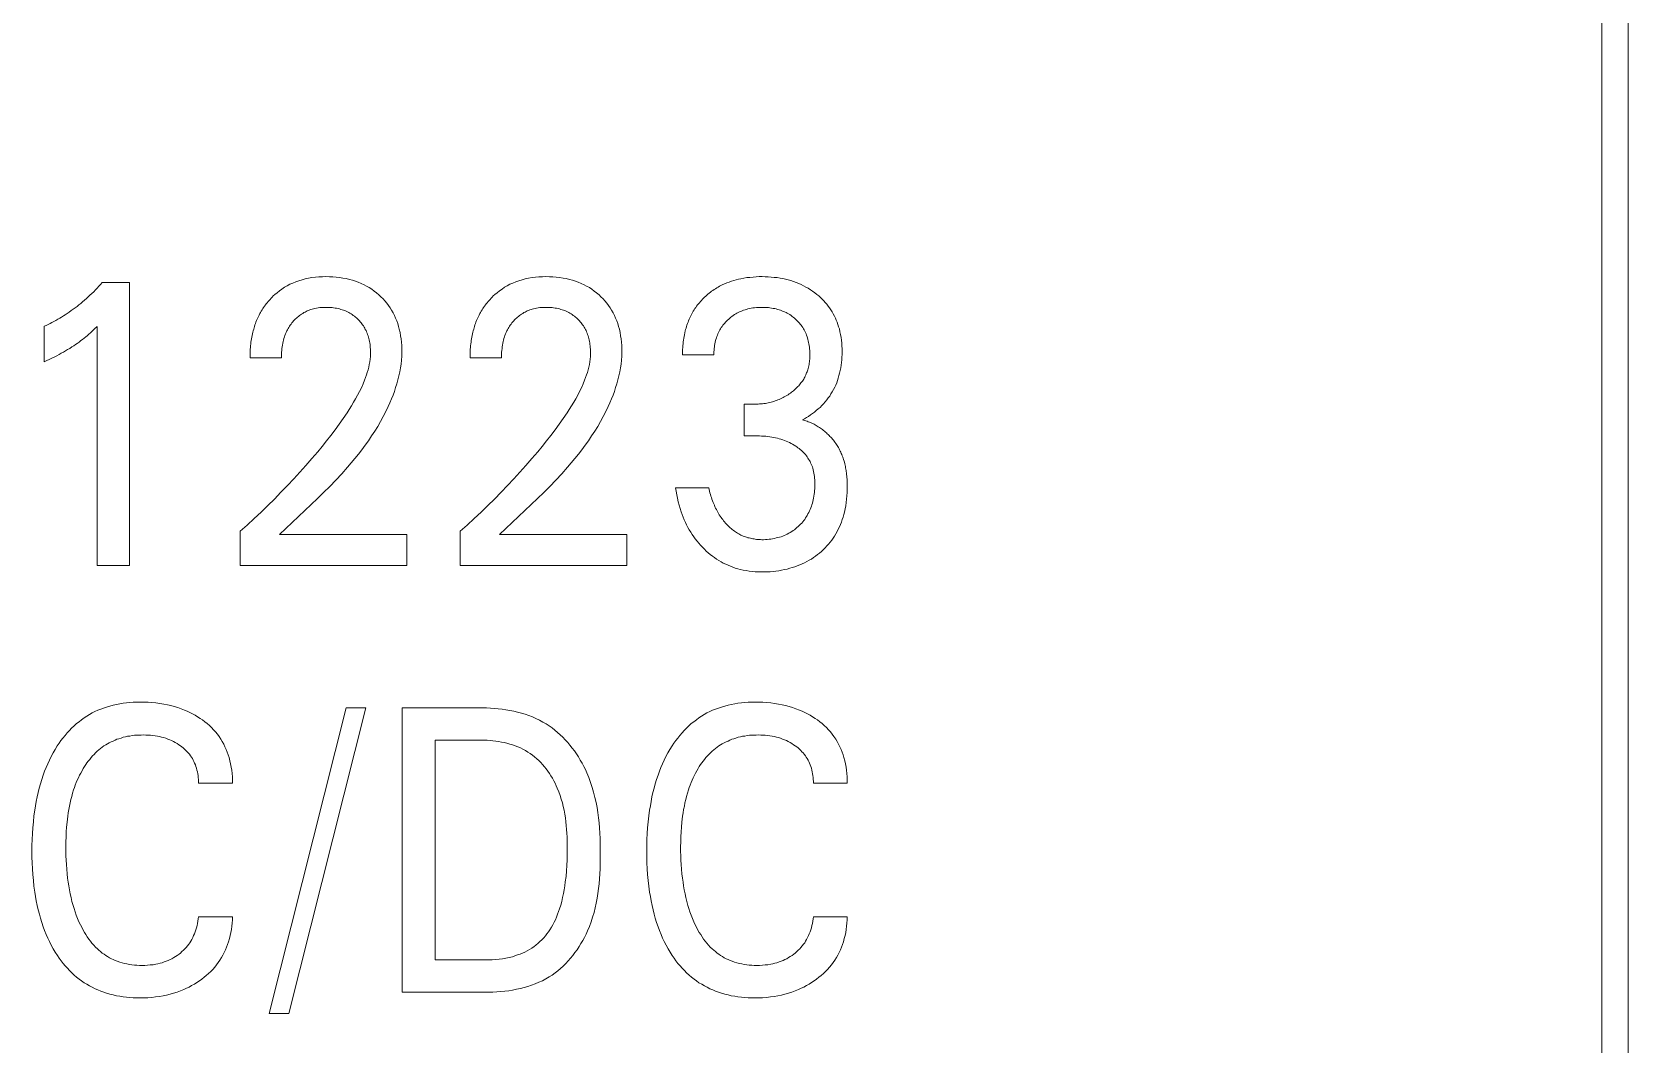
# Model space of a CAD drawing. Header units: millimetres. Extents: x -135 to 420, y 0 to 297.
# Drawn here: x 281.17 to 292.4, y 146.41 to 153.52 of the extents above; entities that cross this region are included whole.
import ezdxf

# ---------------------------------------------------------------- set-up
doc = ezdxf.new("R2010")
doc.units = ezdxf.units.MM
doc.layers.add('eProC - L2', color=41, linetype='Continuous', lineweight=20)

msp = doc.modelspace()

# ---------------------------------------------------------------- linework, layer by layer
at = {"layer": 'eProC - L2', "linetype": 'Continuous'}
for p, q in [((292.396, 198.874), (292.396, 99.674)), ((292.396, 161.096), (292.396, 152.458)), ((281.668, 151.763), (281.861, 151.763)), ((281.861, 151.763), (281.861, 149.774)), ((281.261, 151.206), (281.261, 151.455)), ((281.633, 149.774), (281.633, 151.454)), ((282.928, 151.234), (282.708, 151.234)), ((284.475, 151.234), (284.255, 151.234)), ((285.969, 151.254), (285.749, 151.254)), ((286.182, 150.684), (286.182, 150.908)), ((286.182, 150.908), (286.258, 150.908)), ((286.275, 150.684), (286.182, 150.684)), ((285.7, 150.32), (285.933, 150.32)), ((282.638, 149.774), (282.638, 150.014)), ((282.915, 149.992), (282.959, 150.034)), ((282.915, 149.992), (283.81, 149.992)), ((283.81, 149.992), (283.81, 149.774)), ((284.185, 149.774), (284.185, 150.014)), ((284.462, 149.992), (284.506, 150.034)), ((284.462, 149.992), (285.357, 149.992)), ((285.357, 149.992), (285.357, 149.774)), ((281.861, 149.774), (281.633, 149.774)), ((283.81, 149.774), (282.638, 149.774)), ((285.357, 149.774), (284.185, 149.774)), ((282.843, 146.624), (283.383, 148.774)), ((283.521, 148.774), (282.98, 146.624)), ((283.383, 148.774), (283.521, 148.774)), ((283.776, 146.774), (283.776, 148.774)), ((283.776, 148.774), (284.315, 148.774)), ((284.009, 148.547), (284.009, 147.001)), ((284.315, 148.547), (284.009, 148.547)), ((282.583, 148.244), (282.345, 148.244)), ((286.906, 148.244), (286.668, 148.244)), ((282.345, 147.304), (282.583, 147.304)), ((286.668, 147.304), (286.906, 147.304)), ((284.009, 147.001), (284.362, 147.001)), ((284.361, 146.774), (283.776, 146.774)), ((282.98, 146.624), (282.843, 146.624))]:
    msp.add_line(p, q, dxfattribs=at)
at = {"layer": 'eProC - L2', "linetype": 'Continuous', "lineweight": 13}
msp.add_line((292.396, 139.678), (292.396, 158.87), dxfattribs=at)
at = {"layer": 'eProC - L2', "linetype": 'Continuous'}
for points in [[(292.215, 139.861), (292.213, 142.551), (292.212, 145.24), (292.211, 147.929), (292.211, 150.619), (292.212, 153.308), (292.213, 155.997), (292.215, 158.687)], [(281.668, 151.763), (281.656, 151.749), (281.644, 151.736), (281.632, 151.724), (281.62, 151.711), (281.608, 151.698), (281.595, 151.686), (281.582, 151.674), (281.57, 151.662), (281.557, 151.65), (281.543, 151.638), (281.53, 151.627), (281.517, 151.616), (281.504, 151.606), (281.491, 151.595), (281.477, 151.585), (281.464, 151.575), (281.45, 151.565), (281.436, 151.555), (281.422, 151.545), (281.408, 151.536), (281.395, 151.528), (281.382, 151.52), (281.369, 151.512), (281.356, 151.504), (281.342, 151.496), (281.329, 151.489), (281.315, 151.482), (281.302, 151.475), (281.288, 151.468), (281.274, 151.461), (281.261, 151.455)], [(282.959, 150.034), (283.048, 150.118), (283.093, 150.16), (283.137, 150.202), (283.181, 150.244), (283.225, 150.287), (283.268, 150.33), (283.31, 150.374), (283.352, 150.419), (283.393, 150.465), (283.419, 150.495), (283.444, 150.525), (283.469, 150.556), (283.493, 150.587), (283.517, 150.619), (283.54, 150.651), (283.562, 150.684), (283.584, 150.717), (283.605, 150.751), (283.625, 150.786), (283.644, 150.82), (283.662, 150.856), (283.679, 150.892), (283.691, 150.918), (283.702, 150.944), (283.713, 150.97), (283.722, 150.997), (283.731, 151.024), (283.74, 151.051), (283.747, 151.079), (283.754, 151.106), (283.76, 151.134), (283.765, 151.162), (283.769, 151.189), (283.772, 151.217), (283.774, 151.246), (283.775, 151.274), (283.775, 151.297), (283.774, 151.32), (283.772, 151.343), (283.77, 151.366), (283.766, 151.389), (283.762, 151.412), (283.757, 151.434), (283.752, 151.454), (283.746, 151.474), (283.739, 151.494), (283.731, 151.513), (283.723, 151.532), (283.713, 151.55), (283.703, 151.568), (283.693, 151.585), (283.681, 151.602), (283.669, 151.618), (283.656, 151.633), (283.643, 151.648), (283.628, 151.663), (283.614, 151.676), (283.597, 151.69), (283.581, 151.703), (283.563, 151.715), (283.546, 151.727), (283.527, 151.737), (283.509, 151.747), (283.489, 151.756), (283.468, 151.765), (283.448, 151.772), (283.427, 151.779), (283.406, 151.785), (283.384, 151.79), (283.361, 151.794), (283.337, 151.798), (283.313, 151.8), (283.289, 151.802), (283.265, 151.803), (283.241, 151.804), (283.217, 151.803), (283.192, 151.802), (283.168, 151.8), (283.143, 151.797), (283.119, 151.793), (283.095, 151.788), (283.073, 151.782), (283.051, 151.775), (283.03, 151.768), (283.009, 151.759), (282.988, 151.75), (282.968, 151.74), (282.95, 151.729), (282.932, 151.717), (282.914, 151.705), (282.897, 151.691), (282.881, 151.678)], [(284.506, 150.034), (284.595, 150.118), (284.64, 150.16), (284.684, 150.202), (284.728, 150.244), (284.772, 150.287), (284.815, 150.33), (284.857, 150.374), (284.899, 150.419), (284.94, 150.465), (284.966, 150.495), (284.991, 150.525), (285.016, 150.556), (285.04, 150.587), (285.064, 150.619), (285.087, 150.651), (285.109, 150.684), (285.131, 150.717), (285.152, 150.751), (285.172, 150.786), (285.191, 150.82), (285.209, 150.856), (285.226, 150.892), (285.238, 150.918), (285.249, 150.944), (285.26, 150.97), (285.269, 150.997), (285.278, 151.024), (285.287, 151.051), (285.294, 151.079), (285.301, 151.106), (285.307, 151.134), (285.312, 151.162), (285.316, 151.189), (285.319, 151.217), (285.321, 151.246), (285.322, 151.274), (285.322, 151.297), (285.321, 151.32), (285.319, 151.343), (285.317, 151.366), (285.313, 151.389), (285.309, 151.412), (285.304, 151.434), (285.299, 151.454), (285.293, 151.474), (285.286, 151.494), (285.278, 151.513), (285.27, 151.532), (285.26, 151.55), (285.25, 151.568), (285.24, 151.585), (285.228, 151.602), (285.216, 151.618), (285.203, 151.633), (285.19, 151.648), (285.175, 151.663), (285.161, 151.676), (285.144, 151.69), (285.128, 151.703), (285.11, 151.715), (285.093, 151.727), (285.074, 151.737), (285.056, 151.747), (285.036, 151.756), (285.015, 151.765), (284.995, 151.772), (284.974, 151.779), (284.953, 151.785), (284.931, 151.79), (284.908, 151.794), (284.884, 151.798), (284.86, 151.8), (284.836, 151.802), (284.812, 151.803), (284.788, 151.804), (284.764, 151.803), (284.739, 151.802), (284.715, 151.8), (284.69, 151.797), (284.666, 151.793), (284.642, 151.788), (284.62, 151.782), (284.598, 151.775), (284.577, 151.768), (284.556, 151.759), (284.535, 151.75), (284.515, 151.74), (284.497, 151.729), (284.479, 151.717), (284.461, 151.705), (284.444, 151.691), (284.428, 151.678)], [(286.009, 151.736), (285.999, 151.73), (285.99, 151.725), (285.98, 151.719), (285.971, 151.713), (285.962, 151.707), (285.953, 151.701), (285.944, 151.694), (285.935, 151.687), (285.927, 151.68), (285.918, 151.673), (285.911, 151.666), (285.903, 151.659), (285.895, 151.652), (285.888, 151.645), (285.881, 151.637), (285.874, 151.629), (285.867, 151.621), (285.86, 151.613), (285.854, 151.605), (285.847, 151.597), (285.841, 151.588), (285.835, 151.58), (285.83, 151.571), (285.824, 151.562), (285.819, 151.553), (285.813, 151.543), (285.808, 151.534), (285.804, 151.524), (285.799, 151.514), (285.795, 151.504), (285.791, 151.494), (285.787, 151.484), (285.783, 151.474), (285.779, 151.464), (285.776, 151.453), (285.773, 151.443), (285.77, 151.432), (285.767, 151.422), (285.764, 151.409), (285.762, 151.396), (285.759, 151.384), (285.757, 151.371), (285.755, 151.358), (285.753, 151.345), (285.752, 151.332), (285.751, 151.319), (285.75, 151.306), (285.749, 151.293), (285.749, 151.28), (285.749, 151.267), (285.749, 151.254)], [(286.591, 150.797), (286.606, 150.805), (286.62, 150.813), (286.634, 150.822), (286.649, 150.832), (286.662, 150.841), (286.676, 150.852), (286.689, 150.862), (286.702, 150.874), (286.715, 150.885), (286.727, 150.898), (286.739, 150.91), (286.751, 150.923), (286.762, 150.937), (286.772, 150.951), (286.783, 150.965), (286.792, 150.98), (286.801, 150.995), (286.81, 151.01), (286.818, 151.026), (286.825, 151.042), (286.832, 151.058), (286.838, 151.075), (286.843, 151.091), (286.848, 151.108), (286.853, 151.125), (286.857, 151.144), (286.861, 151.163), (286.864, 151.181), (286.866, 151.2), (286.868, 151.219), (286.869, 151.238), (286.87, 151.257), (286.87, 151.276), (286.87, 151.297), (286.869, 151.317), (286.868, 151.337), (286.866, 151.357), (286.863, 151.377), (286.86, 151.397), (286.855, 151.416), (286.851, 151.436), (286.846, 151.452), (286.841, 151.467), (286.836, 151.483), (286.829, 151.498), (286.823, 151.513), (286.816, 151.527), (286.808, 151.542), (286.8, 151.556), (286.792, 151.57), (286.782, 151.584), (286.773, 151.597), (286.763, 151.61), (286.752, 151.622), (286.741, 151.634), (286.73, 151.646), (286.718, 151.657), (286.706, 151.668), (286.693, 151.679), (286.678, 151.691), (286.663, 151.702), (286.648, 151.712), (286.632, 151.722), (286.616, 151.731), (286.599, 151.74), (286.582, 151.748), (286.565, 151.756), (286.547, 151.763), (286.529, 151.77), (286.51, 151.776), (286.492, 151.781), (286.473, 151.786), (286.454, 151.79), (286.434, 151.794), (286.413, 151.797), (286.392, 151.799), (286.372, 151.801), (286.351, 151.803), (286.33, 151.803), (286.309, 151.804), (286.287, 151.804), (286.266, 151.803), (286.244, 151.801), (286.222, 151.799), (286.201, 151.797), (286.18, 151.793), (286.158, 151.789), (286.142, 151.786), (286.125, 151.781), (286.108, 151.777), (286.092, 151.772), (286.076, 151.766), (286.06, 151.76), (286.044, 151.753), (286.028, 151.746), (286.009, 151.736)], [(282.881, 151.678), (282.871, 151.669), (282.862, 151.659), (282.855, 151.652), (282.848, 151.644), (282.841, 151.637), (282.834, 151.629), (282.827, 151.621), (282.821, 151.613), (282.815, 151.605), (282.809, 151.596), (282.803, 151.588), (282.797, 151.579), (282.792, 151.571), (282.786, 151.562), (282.781, 151.553), (282.776, 151.544), (282.771, 151.534), (282.766, 151.525), (282.762, 151.515), (282.757, 151.505), (282.753, 151.495), (282.749, 151.485), (282.746, 151.475), (282.742, 151.465), (282.739, 151.454), (282.736, 151.444), (282.733, 151.434), (282.73, 151.423), (282.727, 151.413), (282.725, 151.402), (282.722, 151.39), (282.72, 151.378), (282.718, 151.366), (282.716, 151.355), (282.714, 151.343), (282.713, 151.331), (282.711, 151.318), (282.71, 151.306), (282.709, 151.294), (282.709, 151.282), (282.708, 151.27), (282.708, 151.258), (282.708, 151.246), (282.708, 151.234)], [(284.428, 151.678), (284.418, 151.669), (284.409, 151.659), (284.402, 151.652), (284.395, 151.644), (284.388, 151.637), (284.381, 151.629), (284.374, 151.621), (284.368, 151.613), (284.362, 151.605), (284.356, 151.596), (284.35, 151.588), (284.344, 151.579), (284.339, 151.571), (284.333, 151.562), (284.328, 151.553), (284.323, 151.544), (284.318, 151.534), (284.313, 151.525), (284.309, 151.515), (284.304, 151.505), (284.3, 151.495), (284.296, 151.485), (284.293, 151.475), (284.289, 151.465), (284.286, 151.454), (284.283, 151.444), (284.28, 151.434), (284.277, 151.423), (284.274, 151.413), (284.272, 151.402), (284.269, 151.39), (284.267, 151.378), (284.265, 151.366), (284.263, 151.355), (284.261, 151.343), (284.26, 151.331), (284.258, 151.318), (284.257, 151.306), (284.256, 151.294), (284.256, 151.282), (284.255, 151.27), (284.255, 151.258), (284.255, 151.246), (284.255, 151.234)], [(282.928, 151.234), (282.928, 151.247), (282.929, 151.26), (282.929, 151.272), (282.93, 151.285), (282.932, 151.298), (282.933, 151.311), (282.935, 151.323), (282.938, 151.336), (282.94, 151.347), (282.943, 151.358), (282.946, 151.369), (282.949, 151.38), (282.953, 151.391), (282.957, 151.401), (282.962, 151.412), (282.966, 151.422), (282.971, 151.431), (282.975, 151.439), (282.98, 151.447), (282.985, 151.456), (282.99, 151.463), (282.996, 151.471), (283.002, 151.479), (283.008, 151.486), (283.014, 151.493), (283.02, 151.5), (283.027, 151.507), (283.034, 151.513), (283.041, 151.519), (283.048, 151.525), (283.055, 151.531), (283.062, 151.536), (283.07, 151.541), (283.078, 151.546), (283.086, 151.551), (283.094, 151.555), (283.102, 151.559), (283.11, 151.563), (283.119, 151.566), (283.127, 151.57), (283.136, 151.573), (283.145, 151.575), (283.153, 151.578), (283.164, 151.58), (283.175, 151.583), (283.186, 151.584), (283.197, 151.586), (283.208, 151.587), (283.219, 151.588), (283.23, 151.588), (283.241, 151.588), (283.252, 151.588), (283.263, 151.588), (283.274, 151.587), (283.284, 151.586), (283.295, 151.585), (283.306, 151.583), (283.316, 151.582), (283.327, 151.579), (283.337, 151.577), (283.346, 151.574), (283.356, 151.571), (283.365, 151.568), (283.374, 151.565), (283.383, 151.561), (283.392, 151.557), (283.401, 151.552), (283.409, 151.548), (283.418, 151.543), (283.426, 151.538), (283.433, 151.532), (283.441, 151.526), (283.449, 151.52), (283.456, 151.514), (283.463, 151.508), (283.47, 151.501), (283.476, 151.494), (283.482, 151.487), (283.488, 151.48), (283.494, 151.473), (283.499, 151.465), (283.504, 151.458), (283.509, 151.45), (283.514, 151.442), (283.518, 151.433), (283.523, 151.425), (283.527, 151.416), (283.53, 151.407), (283.534, 151.398), (283.537, 151.388), (283.54, 151.379), (283.542, 151.37), (283.544, 151.36), (283.547, 151.349), (283.549, 151.339), (283.551, 151.328), (283.552, 151.317), (283.553, 151.306), (283.554, 151.295), (283.554, 151.284), (283.555, 151.273), (283.555, 151.262)], [(284.475, 151.234), (284.475, 151.247), (284.476, 151.26), (284.476, 151.272), (284.477, 151.285), (284.479, 151.298), (284.48, 151.311), (284.482, 151.323), (284.485, 151.336), (284.487, 151.347), (284.49, 151.358), (284.493, 151.369), (284.496, 151.38), (284.5, 151.391), (284.504, 151.401), (284.509, 151.412), (284.513, 151.422), (284.518, 151.431), (284.522, 151.439), (284.527, 151.447), (284.532, 151.456), (284.537, 151.463), (284.543, 151.471), (284.549, 151.479), (284.555, 151.486), (284.561, 151.493), (284.567, 151.5), (284.574, 151.507), (284.581, 151.513), (284.588, 151.519), (284.595, 151.525), (284.602, 151.531), (284.609, 151.536), (284.617, 151.541), (284.625, 151.546), (284.633, 151.551), (284.641, 151.555), (284.649, 151.559), (284.657, 151.563), (284.666, 151.566), (284.674, 151.57), (284.683, 151.573), (284.692, 151.575), (284.7, 151.578), (284.711, 151.58), (284.722, 151.583), (284.733, 151.584), (284.744, 151.586), (284.755, 151.587), (284.766, 151.588), (284.777, 151.588), (284.788, 151.588), (284.799, 151.588), (284.81, 151.588), (284.821, 151.587), (284.831, 151.586), (284.842, 151.585), (284.853, 151.583), (284.863, 151.582), (284.874, 151.579), (284.884, 151.577), (284.893, 151.574), (284.903, 151.571), (284.912, 151.568), (284.921, 151.565), (284.93, 151.561), (284.939, 151.557), (284.948, 151.552), (284.956, 151.548), (284.965, 151.543), (284.973, 151.538), (284.98, 151.532), (284.988, 151.526), (284.996, 151.52), (285.003, 151.514), (285.01, 151.508), (285.017, 151.501), (285.023, 151.494), (285.029, 151.487), (285.035, 151.48), (285.041, 151.473), (285.046, 151.465), (285.051, 151.458), (285.056, 151.45), (285.061, 151.442), (285.065, 151.433), (285.07, 151.425), (285.074, 151.416), (285.077, 151.407), (285.081, 151.398), (285.084, 151.388), (285.086, 151.379), (285.089, 151.37), (285.091, 151.36), (285.094, 151.349), (285.096, 151.339), (285.097, 151.328), (285.099, 151.317), (285.1, 151.306), (285.101, 151.295), (285.101, 151.284), (285.102, 151.273), (285.102, 151.262)], [(285.969, 151.254), (285.969, 151.265), (285.969, 151.276), (285.97, 151.287), (285.971, 151.298), (285.972, 151.31), (285.974, 151.321), (285.976, 151.332), (285.978, 151.343), (285.981, 151.354), (285.983, 151.363), (285.986, 151.373), (285.989, 151.383), (285.993, 151.392), (285.997, 151.402), (286.001, 151.411), (286.005, 151.42), (286.01, 151.429), (286.015, 151.438), (286.02, 151.446), (286.026, 151.454), (286.032, 151.462), (286.038, 151.47), (286.045, 151.478), (286.051, 151.485), (286.058, 151.492), (286.065, 151.499), (286.073, 151.506), (286.08, 151.513), (286.088, 151.519), (286.096, 151.525), (286.105, 151.531), (286.113, 151.537), (286.122, 151.542), (286.131, 151.547), (286.14, 151.552), (286.149, 151.556), (286.159, 151.56), (286.168, 151.564), (286.178, 151.568), (286.188, 151.571), (286.198, 151.574), (286.208, 151.577), (286.218, 151.579), (286.23, 151.582), (286.243, 151.584), (286.255, 151.585), (286.268, 151.587), (286.281, 151.588), (286.294, 151.588), (286.306, 151.588), (286.318, 151.588), (286.329, 151.588), (286.341, 151.587), (286.352, 151.586), (286.363, 151.585), (286.374, 151.583), (286.386, 151.581), (286.397, 151.579), (286.407, 151.577), (286.417, 151.574), (286.427, 151.571), (286.437, 151.568), (286.447, 151.564), (286.457, 151.56), (286.466, 151.556), (286.476, 151.552), (286.485, 151.547), (286.493, 151.542), (286.502, 151.537), (286.511, 151.531), (286.519, 151.525), (286.527, 151.519), (286.535, 151.513), (286.543, 151.506), (286.55, 151.499), (286.557, 151.492), (286.564, 151.485), (286.57, 151.478), (286.576, 151.47), (286.582, 151.463), (286.588, 151.455), (286.594, 151.446), (286.599, 151.438), (286.604, 151.429), (286.608, 151.42), (286.613, 151.411), (286.617, 151.402), (286.621, 151.392), (286.624, 151.382), (286.627, 151.373), (286.63, 151.363), (286.632, 151.353), (286.635, 151.342), (286.637, 151.331), (286.639, 151.319), (286.641, 151.308), (286.642, 151.297), (286.643, 151.285), (286.643, 151.274), (286.644, 151.262), (286.644, 151.251)], [(281.261, 151.206), (281.278, 151.214), (281.296, 151.222), (281.313, 151.231), (281.331, 151.239), (281.348, 151.248), (281.365, 151.257), (281.38, 151.265), (281.395, 151.274), (281.411, 151.282), (281.425, 151.291), (281.44, 151.3), (281.455, 151.31), (281.468, 151.318), (281.481, 151.327), (281.493, 151.335), (281.506, 151.344), (281.518, 151.354), (281.53, 151.363), (281.541, 151.371), (281.552, 151.38), (281.562, 151.389), (281.574, 151.399), (281.585, 151.409), (281.596, 151.419), (281.615, 151.436), (281.633, 151.454)], [(283.555, 151.262), (283.554, 151.243), (283.552, 151.224), (283.549, 151.206), (283.546, 151.187), (283.542, 151.168), (283.537, 151.15), (283.532, 151.131), (283.526, 151.113), (283.52, 151.095), (283.513, 151.077), (283.502, 151.05), (283.49, 151.023), (283.478, 150.997), (283.464, 150.971), (283.45, 150.946), (283.436, 150.921), (283.421, 150.896), (283.405, 150.871), (283.39, 150.847), (283.362, 150.807), (283.334, 150.766), (283.305, 150.727), (283.276, 150.688), (283.245, 150.649), (283.215, 150.611), (283.183, 150.573), (283.142, 150.525), (283.1, 150.477), (283.058, 150.429), (283.015, 150.382), (282.97, 150.335), (282.925, 150.288), (282.879, 150.241), (282.833, 150.195), (282.785, 150.149), (282.736, 150.103), (282.687, 150.058), (282.638, 150.014)], [(285.102, 151.262), (285.101, 151.243), (285.099, 151.224), (285.096, 151.206), (285.093, 151.187), (285.089, 151.168), (285.084, 151.15), (285.079, 151.131), (285.073, 151.113), (285.067, 151.095), (285.06, 151.077), (285.049, 151.05), (285.037, 151.023), (285.025, 150.997), (285.011, 150.971), (284.997, 150.946), (284.983, 150.921), (284.968, 150.896), (284.952, 150.871), (284.937, 150.847), (284.909, 150.807), (284.881, 150.766), (284.852, 150.727), (284.823, 150.688), (284.792, 150.649), (284.762, 150.611), (284.73, 150.573), (284.689, 150.525), (284.647, 150.477), (284.605, 150.429), (284.562, 150.382), (284.517, 150.335), (284.472, 150.288), (284.426, 150.241), (284.38, 150.195), (284.332, 150.149), (284.283, 150.103), (284.234, 150.058), (284.185, 150.014)], [(286.644, 151.251), (286.644, 151.242), (286.643, 151.232), (286.643, 151.223), (286.642, 151.214), (286.641, 151.205), (286.639, 151.196), (286.638, 151.186), (286.636, 151.177), (286.634, 151.168), (286.632, 151.159), (286.629, 151.15), (286.627, 151.143), (286.624, 151.135), (286.621, 151.127), (286.618, 151.12), (286.615, 151.113), (286.611, 151.105), (286.608, 151.098), (286.604, 151.091), (286.6, 151.084), (286.596, 151.077), (286.591, 151.07), (286.586, 151.064), (286.581, 151.057), (286.576, 151.05), (286.571, 151.044), (286.565, 151.037), (286.559, 151.031), (286.553, 151.025), (286.547, 151.019), (286.541, 151.013), (286.535, 151.008), (286.528, 151.002), (286.522, 150.997), (286.515, 150.992), (286.507, 150.986), (286.498, 150.98), (286.49, 150.974), (286.482, 150.969), (286.473, 150.964), (286.464, 150.959), (286.455, 150.954), (286.446, 150.949), (286.437, 150.945), (286.428, 150.941), (286.419, 150.937), (286.409, 150.934), (286.4, 150.93), (286.39, 150.927), (286.381, 150.924), (286.371, 150.922), (286.361, 150.919), (286.351, 150.917), (286.341, 150.915), (286.331, 150.913), (286.321, 150.912), (286.31, 150.911), (286.3, 150.91), (286.289, 150.909), (286.279, 150.908), (286.269, 150.908), (286.258, 150.908)], [(286.899, 150.441), (286.897, 150.451), (286.895, 150.46), (286.893, 150.47), (286.891, 150.48), (286.889, 150.489), (286.887, 150.499), (286.884, 150.508), (286.881, 150.518), (286.878, 150.527), (286.875, 150.536), (286.871, 150.545), (286.868, 150.554), (286.864, 150.562), (286.861, 150.57), (286.857, 150.578), (286.853, 150.586), (286.849, 150.594), (286.844, 150.602), (286.84, 150.61), (286.835, 150.617), (286.83, 150.625), (286.825, 150.632), (286.82, 150.64), (286.814, 150.647), (286.809, 150.654), (286.803, 150.661), (286.797, 150.668), (286.791, 150.675), (286.785, 150.681), (286.779, 150.688), (286.773, 150.694), (286.766, 150.7), (286.76, 150.706), (286.753, 150.712), (286.746, 150.718), (286.739, 150.723), (286.732, 150.729), (286.725, 150.734), (286.718, 150.739), (286.711, 150.744), (286.703, 150.749), (286.696, 150.754), (286.688, 150.758), (286.68, 150.762), (286.673, 150.767), (286.665, 150.771), (286.657, 150.774), (286.649, 150.778), (286.641, 150.781), (286.632, 150.784), (286.624, 150.787), (286.616, 150.79), (286.608, 150.793), (286.599, 150.795), (286.591, 150.797)], [(286.275, 150.684), (286.289, 150.684), (286.304, 150.683), (286.318, 150.683), (286.333, 150.682), (286.347, 150.68), (286.361, 150.678), (286.376, 150.676), (286.389, 150.674), (286.402, 150.671), (286.415, 150.668), (286.427, 150.665), (286.44, 150.661), (286.453, 150.657), (286.465, 150.652), (286.477, 150.648), (286.488, 150.643), (286.5, 150.638), (286.511, 150.632), (286.522, 150.626), (286.533, 150.62), (286.544, 150.613), (286.552, 150.607), (286.56, 150.601), (286.569, 150.595), (286.576, 150.589), (286.584, 150.582), (286.592, 150.575), (286.599, 150.568), (286.606, 150.561), (286.612, 150.553), (286.619, 150.545), (286.625, 150.537), (286.63, 150.529), (286.635, 150.521), (286.64, 150.512), (286.645, 150.504), (286.649, 150.495), (286.653, 150.486), (286.657, 150.477), (286.661, 150.467), (286.664, 150.458), (286.667, 150.447), (286.67, 150.435), (286.672, 150.423), (286.674, 150.412), (286.676, 150.4), (286.677, 150.388), (286.678, 150.376), (286.678, 150.364), (286.679, 150.352), (286.679, 150.339), (286.678, 150.326), (286.678, 150.313), (286.677, 150.3), (286.675, 150.287), (286.674, 150.274), (286.672, 150.261), (286.669, 150.248), (286.667, 150.235), (286.664, 150.224), (286.661, 150.212), (286.658, 150.201), (286.654, 150.19), (286.65, 150.179), (286.646, 150.168), (286.641, 150.157), (286.636, 150.147), (286.63, 150.136), (286.625, 150.126), (286.619, 150.117), (286.613, 150.108), (286.607, 150.098), (286.6, 150.09), (286.593, 150.081), (286.586, 150.072), (286.578, 150.064), (286.57, 150.056), (286.562, 150.048), (286.553, 150.04), (286.544, 150.033), (286.535, 150.025), (286.525, 150.019), (286.516, 150.012), (286.506, 150.006), (286.496, 150), (286.485, 149.995), (286.475, 149.99), (286.464, 149.985), (286.453, 149.98), (286.442, 149.976), (286.43, 149.973), (286.419, 149.97), (286.407, 149.967), (286.395, 149.964), (286.382, 149.961), (286.369, 149.959), (286.357, 149.958), (286.344, 149.957), (286.331, 149.956), (286.318, 149.955), (286.305, 149.955)], [(285.7, 150.32), (285.704, 150.295), (285.708, 150.271), (285.713, 150.246), (285.718, 150.222), (285.724, 150.198), (285.731, 150.174), (285.739, 150.151), (285.745, 150.132), (285.753, 150.113), (285.76, 150.095), (285.768, 150.077), (285.777, 150.059), (285.786, 150.041), (285.796, 150.024), (285.806, 150.007), (285.816, 149.991), (285.827, 149.975), (285.838, 149.96), (285.85, 149.945), (285.862, 149.93), (285.875, 149.916), (285.888, 149.902), (285.902, 149.888), (285.915, 149.875), (285.929, 149.863), (285.943, 149.851), (285.958, 149.84), (285.973, 149.829), (285.988, 149.819), (286.004, 149.809), (286.02, 149.8), (286.035, 149.791), (286.052, 149.783), (286.068, 149.775), (286.085, 149.768), (286.101, 149.762), (286.119, 149.756), (286.136, 149.751), (286.153, 149.746), (286.174, 149.742), (286.195, 149.738), (286.217, 149.734), (286.238, 149.732), (286.26, 149.73), (286.281, 149.729), (286.303, 149.729), (286.323, 149.729), (286.344, 149.729), (286.364, 149.73), (286.385, 149.732), (286.405, 149.734), (286.425, 149.737), (286.445, 149.741), (286.465, 149.745), (286.484, 149.749), (286.502, 149.754), (286.52, 149.759), (286.537, 149.764), (286.555, 149.771), (286.572, 149.778), (286.59, 149.785), (286.606, 149.793), (286.622, 149.801), (286.638, 149.81), (286.654, 149.819), (286.669, 149.829), (286.684, 149.839), (286.698, 149.85), (286.712, 149.861), (286.726, 149.873), (286.739, 149.885), (286.751, 149.898), (286.763, 149.911), (286.775, 149.924), (286.786, 149.938), (286.797, 149.952), (286.807, 149.966), (286.817, 149.981), (286.826, 149.996), (286.835, 150.012), (286.843, 150.028), (286.851, 150.045), (286.858, 150.062), (286.865, 150.079), (286.871, 150.096), (286.877, 150.114), (286.882, 150.131), (286.886, 150.149), (286.891, 150.172), (286.896, 150.194), (286.899, 150.217), (286.902, 150.24), (286.904, 150.263), (286.905, 150.286), (286.906, 150.309), (286.906, 150.332), (286.906, 150.354), (286.905, 150.376), (286.904, 150.398), (286.902, 150.419), (286.899, 150.441)], [(286.305, 149.955), (286.296, 149.956), (286.287, 149.956), (286.278, 149.957), (286.269, 149.957), (286.26, 149.958), (286.251, 149.96), (286.242, 149.961), (286.233, 149.963), (286.225, 149.965), (286.216, 149.967), (286.207, 149.969), (286.199, 149.972), (286.191, 149.975), (286.183, 149.978), (286.174, 149.981), (286.166, 149.984), (286.158, 149.988), (286.151, 149.992), (286.143, 149.996), (286.135, 150.001), (286.128, 150.006), (286.12, 150.011), (286.113, 150.016), (286.105, 150.021), (286.098, 150.027), (286.091, 150.033), (286.084, 150.039), (286.077, 150.045), (286.071, 150.051), (286.064, 150.057), (286.057, 150.065), (286.05, 150.072), (286.044, 150.08), (286.037, 150.088), (286.031, 150.096), (286.025, 150.104), (286.019, 150.112), (286.013, 150.121), (286.007, 150.129), (286.002, 150.139), (285.996, 150.148), (285.991, 150.158), (285.986, 150.167), (285.981, 150.177), (285.976, 150.187), (285.972, 150.197), (285.968, 150.207), (285.964, 150.217), (285.959, 150.228), (285.955, 150.239), (285.951, 150.251), (285.948, 150.262), (285.945, 150.273), (285.941, 150.285), (285.938, 150.296), (285.936, 150.308), (285.933, 150.32)], [(282.583, 148.244), (282.584, 148.266), (282.583, 148.289), (282.581, 148.312), (282.579, 148.334), (282.575, 148.357), (282.571, 148.379), (282.566, 148.401), (282.56, 148.423), (282.554, 148.443), (282.547, 148.462), (282.54, 148.481), (282.531, 148.5), (282.522, 148.518), (282.512, 148.536), (282.502, 148.554), (282.49, 148.571), (282.478, 148.587), (282.465, 148.604), (282.451, 148.619), (282.437, 148.634), (282.422, 148.648), (282.406, 148.662), (282.39, 148.675), (282.374, 148.688), (282.357, 148.699), (282.339, 148.711), (282.322, 148.721), (282.304, 148.731), (282.285, 148.741), (282.266, 148.749), (282.247, 148.758), (282.224, 148.767), (282.2, 148.775), (282.175, 148.782), (282.151, 148.789), (282.126, 148.795), (282.101, 148.8), (282.073, 148.804), (282.046, 148.808), (282.018, 148.81), (281.99, 148.812), (281.962, 148.813), (281.934, 148.814), (281.91, 148.813), (281.886, 148.812), (281.863, 148.811), (281.839, 148.808), (281.815, 148.805), (281.792, 148.802), (281.768, 148.797), (281.745, 148.792), (281.722, 148.786), (281.699, 148.779), (281.678, 148.772), (281.658, 148.764), (281.637, 148.756), (281.617, 148.747), (281.598, 148.737), (281.578, 148.726), (281.559, 148.714), (281.541, 148.702), (281.523, 148.69), (281.505, 148.676), (281.487, 148.662), (281.47, 148.646), (281.453, 148.63), (281.437, 148.614), (281.422, 148.597), (281.407, 148.579), (281.392, 148.561), (281.378, 148.543), (281.365, 148.524), (281.352, 148.505), (281.337, 148.48), (281.323, 148.456), (281.309, 148.431), (281.297, 148.405), (281.285, 148.38), (281.273, 148.353), (281.263, 148.327), (281.253, 148.3), (281.243, 148.27), (281.234, 148.24), (281.225, 148.209), (281.217, 148.178), (281.211, 148.147), (281.204, 148.116), (281.199, 148.085), (281.194, 148.054), (281.188, 148.013), (281.184, 147.971), (281.18, 147.93), (281.177, 147.889), (281.175, 147.848), (281.174, 147.806), (281.174, 147.765)], [(286.906, 148.244), (286.906, 148.266), (286.906, 148.289), (286.904, 148.312), (286.902, 148.334), (286.898, 148.357), (286.894, 148.379), (286.889, 148.401), (286.883, 148.423), (286.877, 148.443), (286.87, 148.462), (286.863, 148.481), (286.854, 148.5), (286.845, 148.518), (286.835, 148.536), (286.825, 148.554), (286.813, 148.571), (286.801, 148.587), (286.788, 148.604), (286.774, 148.619), (286.76, 148.634), (286.745, 148.648), (286.729, 148.662), (286.713, 148.675), (286.697, 148.688), (286.68, 148.699), (286.662, 148.711), (286.645, 148.721), (286.626, 148.731), (286.608, 148.741), (286.589, 148.749), (286.57, 148.758), (286.546, 148.767), (286.522, 148.775), (286.498, 148.782), (286.473, 148.789), (286.449, 148.795), (286.424, 148.8), (286.396, 148.804), (286.368, 148.808), (286.341, 148.81), (286.313, 148.812), (286.285, 148.813), (286.257, 148.814), (286.233, 148.813), (286.209, 148.812), (286.185, 148.811), (286.162, 148.808), (286.138, 148.805), (286.115, 148.802), (286.091, 148.797), (286.068, 148.792), (286.045, 148.786), (286.022, 148.779), (286.001, 148.772), (285.981, 148.764), (285.96, 148.756), (285.94, 148.747), (285.92, 148.737), (285.901, 148.726), (285.882, 148.714), (285.864, 148.702), (285.846, 148.69), (285.828, 148.676), (285.81, 148.662), (285.793, 148.646), (285.776, 148.63), (285.76, 148.614), (285.745, 148.597), (285.73, 148.579), (285.715, 148.561), (285.701, 148.543), (285.688, 148.524), (285.675, 148.505), (285.66, 148.48), (285.646, 148.456), (285.632, 148.431), (285.619, 148.405), (285.608, 148.38), (285.596, 148.353), (285.586, 148.327), (285.576, 148.3), (285.566, 148.27), (285.557, 148.24), (285.548, 148.209), (285.54, 148.178), (285.533, 148.147), (285.527, 148.116), (285.522, 148.085), (285.517, 148.054), (285.511, 148.013), (285.506, 147.971), (285.503, 147.93), (285.5, 147.889), (285.498, 147.848), (285.497, 147.806), (285.497, 147.765)], [(284.361, 146.774), (284.388, 146.774), (284.415, 146.775), (284.443, 146.777), (284.471, 146.779), (284.498, 146.782), (284.526, 146.785), (284.553, 146.789), (284.58, 146.795), (284.608, 146.8), (284.634, 146.807), (284.661, 146.815), (284.687, 146.824), (284.713, 146.833), (284.738, 146.844), (284.763, 146.855), (284.787, 146.868), (284.81, 146.882), (284.831, 146.895), (284.852, 146.91), (284.871, 146.925), (284.89, 146.941), (284.909, 146.958), (284.927, 146.976), (284.944, 146.994), (284.961, 147.013), (284.977, 147.033), (284.992, 147.053), (285.007, 147.073), (285.021, 147.095), (285.034, 147.116), (285.047, 147.138), (285.059, 147.16), (285.07, 147.183), (285.08, 147.206), (285.094, 147.237), (285.106, 147.269), (285.116, 147.302), (285.126, 147.335), (285.134, 147.368), (285.141, 147.401), (285.148, 147.435), (285.153, 147.469), (285.158, 147.503), (285.161, 147.537), (285.164, 147.572), (285.167, 147.606), (285.168, 147.641), (285.169, 147.675), (285.17, 147.71), (285.17, 147.745), (285.17, 147.782), (285.169, 147.819), (285.168, 147.855), (285.167, 147.892), (285.164, 147.929), (285.161, 147.965), (285.157, 148.001), (285.152, 148.038), (285.147, 148.073), (285.14, 148.109), (285.132, 148.144), (285.123, 148.18), (285.113, 148.214), (285.102, 148.249), (285.089, 148.283), (285.075, 148.317), (285.065, 148.339), (285.054, 148.362), (285.042, 148.384), (285.029, 148.406), (285.016, 148.428), (285.002, 148.449), (284.988, 148.47), (284.973, 148.49), (284.957, 148.51), (284.941, 148.53), (284.924, 148.548), (284.907, 148.566), (284.889, 148.584), (284.87, 148.6), (284.851, 148.616), (284.831, 148.632), (284.811, 148.646), (284.79, 148.66), (284.767, 148.673), (284.743, 148.686), (284.718, 148.698), (284.693, 148.709), (284.667, 148.719), (284.641, 148.728), (284.615, 148.736), (284.588, 148.743), (284.561, 148.749), (284.534, 148.755), (284.507, 148.759), (284.48, 148.763), (284.452, 148.767), (284.425, 148.769), (284.397, 148.772), (284.369, 148.773), (284.342, 148.774), (284.315, 148.774)], [(281.421, 147.969), (281.426, 148.012), (281.429, 148.035), (281.433, 148.059), (281.438, 148.082), (281.442, 148.105), (281.448, 148.128), (281.454, 148.15), (281.46, 148.173), (281.467, 148.196), (281.473, 148.213), (281.479, 148.23), (281.486, 148.248), (281.493, 148.265), (281.501, 148.282), (281.509, 148.299), (281.517, 148.315), (281.526, 148.331), (281.535, 148.347), (281.544, 148.361), (281.552, 148.374), (281.561, 148.386), (281.57, 148.399), (281.58, 148.411), (281.59, 148.423), (281.6, 148.435), (281.611, 148.446), (281.622, 148.457), (281.633, 148.468), (281.645, 148.478), (281.656, 148.487), (281.668, 148.496), (281.68, 148.505), (281.693, 148.513), (281.705, 148.52), (281.718, 148.527), (281.731, 148.534), (281.745, 148.54), (281.758, 148.546), (281.772, 148.552), (281.786, 148.556), (281.801, 148.561), (281.816, 148.566), (281.832, 148.569), (281.847, 148.573), (281.863, 148.575), (281.879, 148.578), (281.895, 148.58), (281.91, 148.581), (281.926, 148.582), (281.942, 148.582), (281.958, 148.583), (281.975, 148.582), (281.991, 148.582), (282.007, 148.581), (282.024, 148.579), (282.04, 148.577), (282.056, 148.574), (282.071, 148.571), (282.086, 148.568), (282.1, 148.564), (282.115, 148.559), (282.129, 148.554), (282.143, 148.549), (282.156, 148.543), (282.169, 148.536), (282.182, 148.53), (282.194, 148.522), (282.207, 148.514), (282.218, 148.506), (282.228, 148.499), (282.238, 148.491), (282.247, 148.483), (282.256, 148.474), (282.265, 148.465), (282.273, 148.456), (282.281, 148.447), (282.289, 148.437), (282.296, 148.427), (282.302, 148.416), (282.308, 148.406), (282.313, 148.395), (282.318, 148.384), (282.323, 148.372), (282.327, 148.361), (282.331, 148.349), (282.334, 148.336), (282.337, 148.323), (282.34, 148.31), (282.342, 148.297), (282.343, 148.284), (282.344, 148.27), (282.345, 148.257), (282.345, 148.244)], [(284.315, 148.547), (284.335, 148.547), (284.355, 148.546), (284.375, 148.545), (284.395, 148.544), (284.415, 148.542), (284.435, 148.539), (284.455, 148.536), (284.475, 148.533), (284.495, 148.529), (284.514, 148.524), (284.534, 148.518), (284.553, 148.513), (284.572, 148.506), (284.59, 148.499), (284.609, 148.491), (284.626, 148.482), (284.644, 148.473), (284.661, 148.462), (284.677, 148.452), (284.693, 148.44), (284.708, 148.428), (284.723, 148.415), (284.737, 148.402), (284.751, 148.388), (284.764, 148.374), (284.777, 148.359), (284.789, 148.344), (284.801, 148.328), (284.812, 148.311), (284.823, 148.295), (284.833, 148.278), (284.843, 148.261), (284.852, 148.243), (284.86, 148.226), (284.868, 148.208), (284.879, 148.182), (284.888, 148.157), (284.896, 148.131), (284.904, 148.105), (284.91, 148.079), (284.916, 148.053), (284.921, 148.026), (284.925, 147.999), (284.928, 147.973), (284.931, 147.946), (284.933, 147.919), (284.935, 147.892), (284.936, 147.865), (284.937, 147.837), (284.938, 147.81), (284.938, 147.783), (284.937, 147.744), (284.936, 147.705), (284.935, 147.666), (284.932, 147.627), (284.929, 147.588), (284.924, 147.55), (284.92, 147.522), (284.916, 147.495), (284.911, 147.468), (284.905, 147.44), (284.899, 147.413), (284.892, 147.386), (284.884, 147.36), (284.877, 147.341), (284.87, 147.322), (284.863, 147.303), (284.855, 147.284), (284.846, 147.266), (284.837, 147.248), (284.827, 147.231), (284.816, 147.213), (284.806, 147.198), (284.795, 147.184), (284.784, 147.17), (284.772, 147.156), (284.759, 147.143), (284.746, 147.13), (284.733, 147.118), (284.718, 147.106), (284.704, 147.095), (284.689, 147.085), (284.673, 147.075), (284.657, 147.066), (284.64, 147.057), (284.623, 147.049), (284.606, 147.042), (284.588, 147.036), (284.57, 147.03), (284.553, 147.024), (284.529, 147.018), (284.506, 147.013), (284.482, 147.009), (284.458, 147.006), (284.434, 147.004), (284.41, 147.002), (284.386, 147.001), (284.362, 147.001)], [(285.744, 147.969), (285.749, 148.012), (285.752, 148.035), (285.756, 148.059), (285.761, 148.082), (285.765, 148.105), (285.771, 148.128), (285.777, 148.15), (285.783, 148.173), (285.79, 148.196), (285.796, 148.213), (285.802, 148.23), (285.809, 148.248), (285.816, 148.265), (285.824, 148.282), (285.832, 148.299), (285.84, 148.315), (285.849, 148.331), (285.858, 148.347), (285.866, 148.361), (285.875, 148.374), (285.884, 148.386), (285.893, 148.399), (285.903, 148.411), (285.913, 148.423), (285.923, 148.435), (285.934, 148.446), (285.945, 148.457), (285.956, 148.468), (285.968, 148.478), (285.979, 148.487), (285.991, 148.496), (286.003, 148.505), (286.016, 148.513), (286.028, 148.52), (286.041, 148.527), (286.054, 148.534), (286.068, 148.54), (286.081, 148.546), (286.095, 148.552), (286.109, 148.556), (286.124, 148.561), (286.139, 148.566), (286.155, 148.569), (286.17, 148.573), (286.186, 148.575), (286.202, 148.578), (286.218, 148.58), (286.233, 148.581), (286.249, 148.582), (286.265, 148.582), (286.281, 148.583), (286.298, 148.582), (286.314, 148.582), (286.33, 148.581), (286.347, 148.579), (286.363, 148.577), (286.379, 148.574), (286.394, 148.571), (286.409, 148.568), (286.423, 148.564), (286.438, 148.559), (286.452, 148.554), (286.466, 148.549), (286.479, 148.543), (286.492, 148.536), (286.505, 148.53), (286.517, 148.522), (286.529, 148.514), (286.541, 148.506), (286.551, 148.499), (286.561, 148.491), (286.57, 148.483), (286.579, 148.474), (286.588, 148.465), (286.596, 148.456), (286.604, 148.447), (286.612, 148.437), (286.618, 148.427), (286.625, 148.416), (286.631, 148.406), (286.636, 148.395), (286.641, 148.384), (286.646, 148.372), (286.65, 148.361), (286.654, 148.349), (286.657, 148.336), (286.66, 148.323), (286.663, 148.31), (286.665, 148.297), (286.666, 148.284), (286.667, 148.27), (286.668, 148.257), (286.668, 148.244)], [(282.345, 147.304), (282.343, 147.289), (282.341, 147.273), (282.338, 147.258), (282.335, 147.243), (282.331, 147.228), (282.327, 147.213), (282.322, 147.198), (282.317, 147.185), (282.311, 147.172), (282.305, 147.159), (282.299, 147.146), (282.291, 147.134), (282.284, 147.122), (282.276, 147.111), (282.267, 147.1), (282.258, 147.089), (282.249, 147.079), (282.239, 147.069), (282.229, 147.06), (282.219, 147.05), (282.208, 147.042), (282.196, 147.033), (282.184, 147.025), (282.171, 147.018), (282.158, 147.01), (282.145, 147.004), (282.132, 146.998), (282.118, 146.992), (282.104, 146.987), (282.089, 146.982), (282.075, 146.978), (282.06, 146.974), (282.045, 146.971), (282.026, 146.968), (282.006, 146.966), (281.987, 146.964), (281.967, 146.963), (281.947, 146.963), (281.93, 146.963), (281.912, 146.964), (281.894, 146.965), (281.877, 146.967), (281.859, 146.969), (281.842, 146.973), (281.825, 146.976), (281.808, 146.981), (281.791, 146.986), (281.774, 146.992), (281.76, 146.997), (281.746, 147.004), (281.733, 147.01), (281.719, 147.017), (281.706, 147.025), (281.693, 147.033), (281.681, 147.041), (281.668, 147.05), (281.656, 147.06), (281.645, 147.07), (281.634, 147.08), (281.621, 147.092), (281.608, 147.106), (281.596, 147.12), (281.585, 147.134), (281.574, 147.148), (281.563, 147.163), (281.553, 147.179), (281.543, 147.194), (281.534, 147.21), (281.526, 147.226), (281.515, 147.248), (281.504, 147.27), (281.495, 147.293), (281.486, 147.316), (281.477, 147.339), (281.47, 147.362), (281.463, 147.385), (281.455, 147.412), (281.449, 147.439), (281.443, 147.466), (281.438, 147.493), (281.433, 147.521), (281.429, 147.548), (281.425, 147.576), (281.421, 147.607), (281.419, 147.639), (281.416, 147.671), (281.414, 147.702), (281.413, 147.734), (281.413, 147.766), (281.412, 147.797), (281.413, 147.832), (281.414, 147.866), (281.415, 147.901), (281.418, 147.935), (281.421, 147.969)], [(286.668, 147.304), (286.666, 147.289), (286.664, 147.273), (286.661, 147.258), (286.658, 147.243), (286.654, 147.228), (286.65, 147.213), (286.645, 147.198), (286.639, 147.185), (286.634, 147.172), (286.628, 147.159), (286.621, 147.146), (286.614, 147.134), (286.607, 147.122), (286.599, 147.111), (286.59, 147.1), (286.581, 147.089), (286.572, 147.079), (286.562, 147.069), (286.552, 147.06), (286.541, 147.05), (286.53, 147.042), (286.519, 147.033), (286.506, 147.025), (286.494, 147.018), (286.481, 147.01), (286.468, 147.004), (286.455, 146.998), (286.441, 146.992), (286.427, 146.987), (286.412, 146.982), (286.398, 146.978), (286.383, 146.974), (286.368, 146.971), (286.349, 146.968), (286.329, 146.966), (286.31, 146.964), (286.29, 146.963), (286.27, 146.963), (286.253, 146.963), (286.235, 146.964), (286.217, 146.965), (286.2, 146.967), (286.182, 146.969), (286.165, 146.973), (286.148, 146.976), (286.131, 146.981), (286.114, 146.986), (286.097, 146.992), (286.083, 146.997), (286.069, 147.004), (286.055, 147.01), (286.042, 147.017), (286.029, 147.025), (286.016, 147.033), (286.003, 147.041), (285.991, 147.05), (285.979, 147.06), (285.968, 147.07), (285.956, 147.08), (285.943, 147.092), (285.931, 147.106), (285.919, 147.12), (285.907, 147.134), (285.896, 147.148), (285.886, 147.163), (285.876, 147.179), (285.866, 147.194), (285.857, 147.21), (285.849, 147.226), (285.838, 147.248), (285.827, 147.27), (285.818, 147.293), (285.809, 147.316), (285.8, 147.339), (285.793, 147.362), (285.786, 147.385), (285.778, 147.412), (285.772, 147.439), (285.766, 147.466), (285.76, 147.493), (285.756, 147.521), (285.752, 147.548), (285.748, 147.576), (285.744, 147.607), (285.741, 147.639), (285.739, 147.671), (285.737, 147.702), (285.736, 147.734), (285.735, 147.766), (285.735, 147.797), (285.736, 147.832), (285.737, 147.866), (285.738, 147.901), (285.741, 147.935), (285.744, 147.969)], [(281.174, 147.765), (281.174, 147.724), (281.175, 147.683), (281.177, 147.642), (281.18, 147.601), (281.184, 147.56), (281.188, 147.519), (281.194, 147.478), (281.199, 147.447), (281.204, 147.416), (281.211, 147.385), (281.218, 147.354), (281.226, 147.324), (281.234, 147.294), (281.243, 147.264), (281.254, 147.234), (281.263, 147.207), (281.274, 147.181), (281.285, 147.155), (281.297, 147.13), (281.31, 147.105), (281.324, 147.08), (281.338, 147.056), (281.353, 147.032), (281.366, 147.013), (281.379, 146.995), (281.393, 146.977), (281.408, 146.96), (281.423, 146.943), (281.438, 146.926), (281.454, 146.911), (281.471, 146.895), (281.488, 146.881), (281.506, 146.867), (281.523, 146.854), (281.541, 146.841), (281.56, 146.83), (281.579, 146.819), (281.598, 146.809), (281.618, 146.799), (281.638, 146.79), (281.658, 146.782), (281.679, 146.774), (281.699, 146.767), (281.722, 146.761), (281.745, 146.755), (281.768, 146.75), (281.792, 146.746), (281.815, 146.742), (281.839, 146.739), (281.863, 146.737), (281.886, 146.735), (281.91, 146.735), (281.934, 146.734), (281.961, 146.735), (281.989, 146.736), (282.016, 146.738), (282.043, 146.741), (282.07, 146.744), (282.096, 146.749), (282.121, 146.754), (282.146, 146.76), (282.17, 146.767), (282.194, 146.775), (282.218, 146.783), (282.241, 146.793), (282.26, 146.802), (282.279, 146.811), (282.297, 146.821), (282.316, 146.831), (282.333, 146.842), (282.351, 146.854), (282.368, 146.866), (282.384, 146.879), (282.4, 146.892), (282.416, 146.906), (282.431, 146.92), (282.445, 146.935), (282.459, 146.951), (282.472, 146.967), (282.484, 146.983), (282.496, 147), (282.507, 147.018), (282.517, 147.035), (282.526, 147.054), (282.535, 147.072), (282.543, 147.091), (282.55, 147.11), (282.556, 147.129), (282.563, 147.151), (282.568, 147.172), (282.573, 147.194), (282.576, 147.216), (282.579, 147.238), (282.582, 147.26), (282.583, 147.282), (282.583, 147.304)], [(285.497, 147.765), (285.497, 147.724), (285.498, 147.683), (285.5, 147.642), (285.503, 147.601), (285.506, 147.56), (285.511, 147.519), (285.517, 147.478), (285.522, 147.447), (285.527, 147.416), (285.534, 147.385), (285.541, 147.354), (285.548, 147.324), (285.557, 147.294), (285.566, 147.264), (285.577, 147.234), (285.586, 147.207), (285.597, 147.181), (285.608, 147.155), (285.62, 147.13), (285.633, 147.105), (285.647, 147.08), (285.661, 147.056), (285.676, 147.032), (285.689, 147.013), (285.702, 146.995), (285.716, 146.977), (285.731, 146.96), (285.746, 146.943), (285.761, 146.926), (285.777, 146.911), (285.794, 146.895), (285.811, 146.881), (285.829, 146.867), (285.846, 146.854), (285.864, 146.841), (285.883, 146.83), (285.902, 146.819), (285.921, 146.809), (285.941, 146.799), (285.961, 146.79), (285.981, 146.782), (286.001, 146.774), (286.022, 146.767), (286.045, 146.761), (286.068, 146.755), (286.091, 146.75), (286.115, 146.746), (286.138, 146.742), (286.162, 146.739), (286.186, 146.737), (286.209, 146.735), (286.233, 146.735), (286.257, 146.734), (286.284, 146.735), (286.311, 146.736), (286.339, 146.738), (286.366, 146.741), (286.392, 146.744), (286.419, 146.749), (286.444, 146.754), (286.468, 146.76), (286.493, 146.767), (286.517, 146.775), (286.54, 146.783), (286.564, 146.793), (286.583, 146.802), (286.602, 146.811), (286.62, 146.821), (286.638, 146.831), (286.656, 146.842), (286.674, 146.854), (286.691, 146.866), (286.707, 146.879), (286.723, 146.892), (286.739, 146.906), (286.754, 146.92), (286.768, 146.935), (286.782, 146.951), (286.795, 146.967), (286.807, 146.983), (286.819, 147), (286.83, 147.018), (286.84, 147.035), (286.849, 147.054), (286.858, 147.072), (286.866, 147.091), (286.873, 147.11), (286.879, 147.129), (286.885, 147.151), (286.891, 147.172), (286.896, 147.194), (286.899, 147.216), (286.902, 147.238), (286.904, 147.26), (286.906, 147.282), (286.906, 147.304)]]:
    msp.add_lwpolyline(points, dxfattribs=at)

doc.saveas('drawing.dxf')
